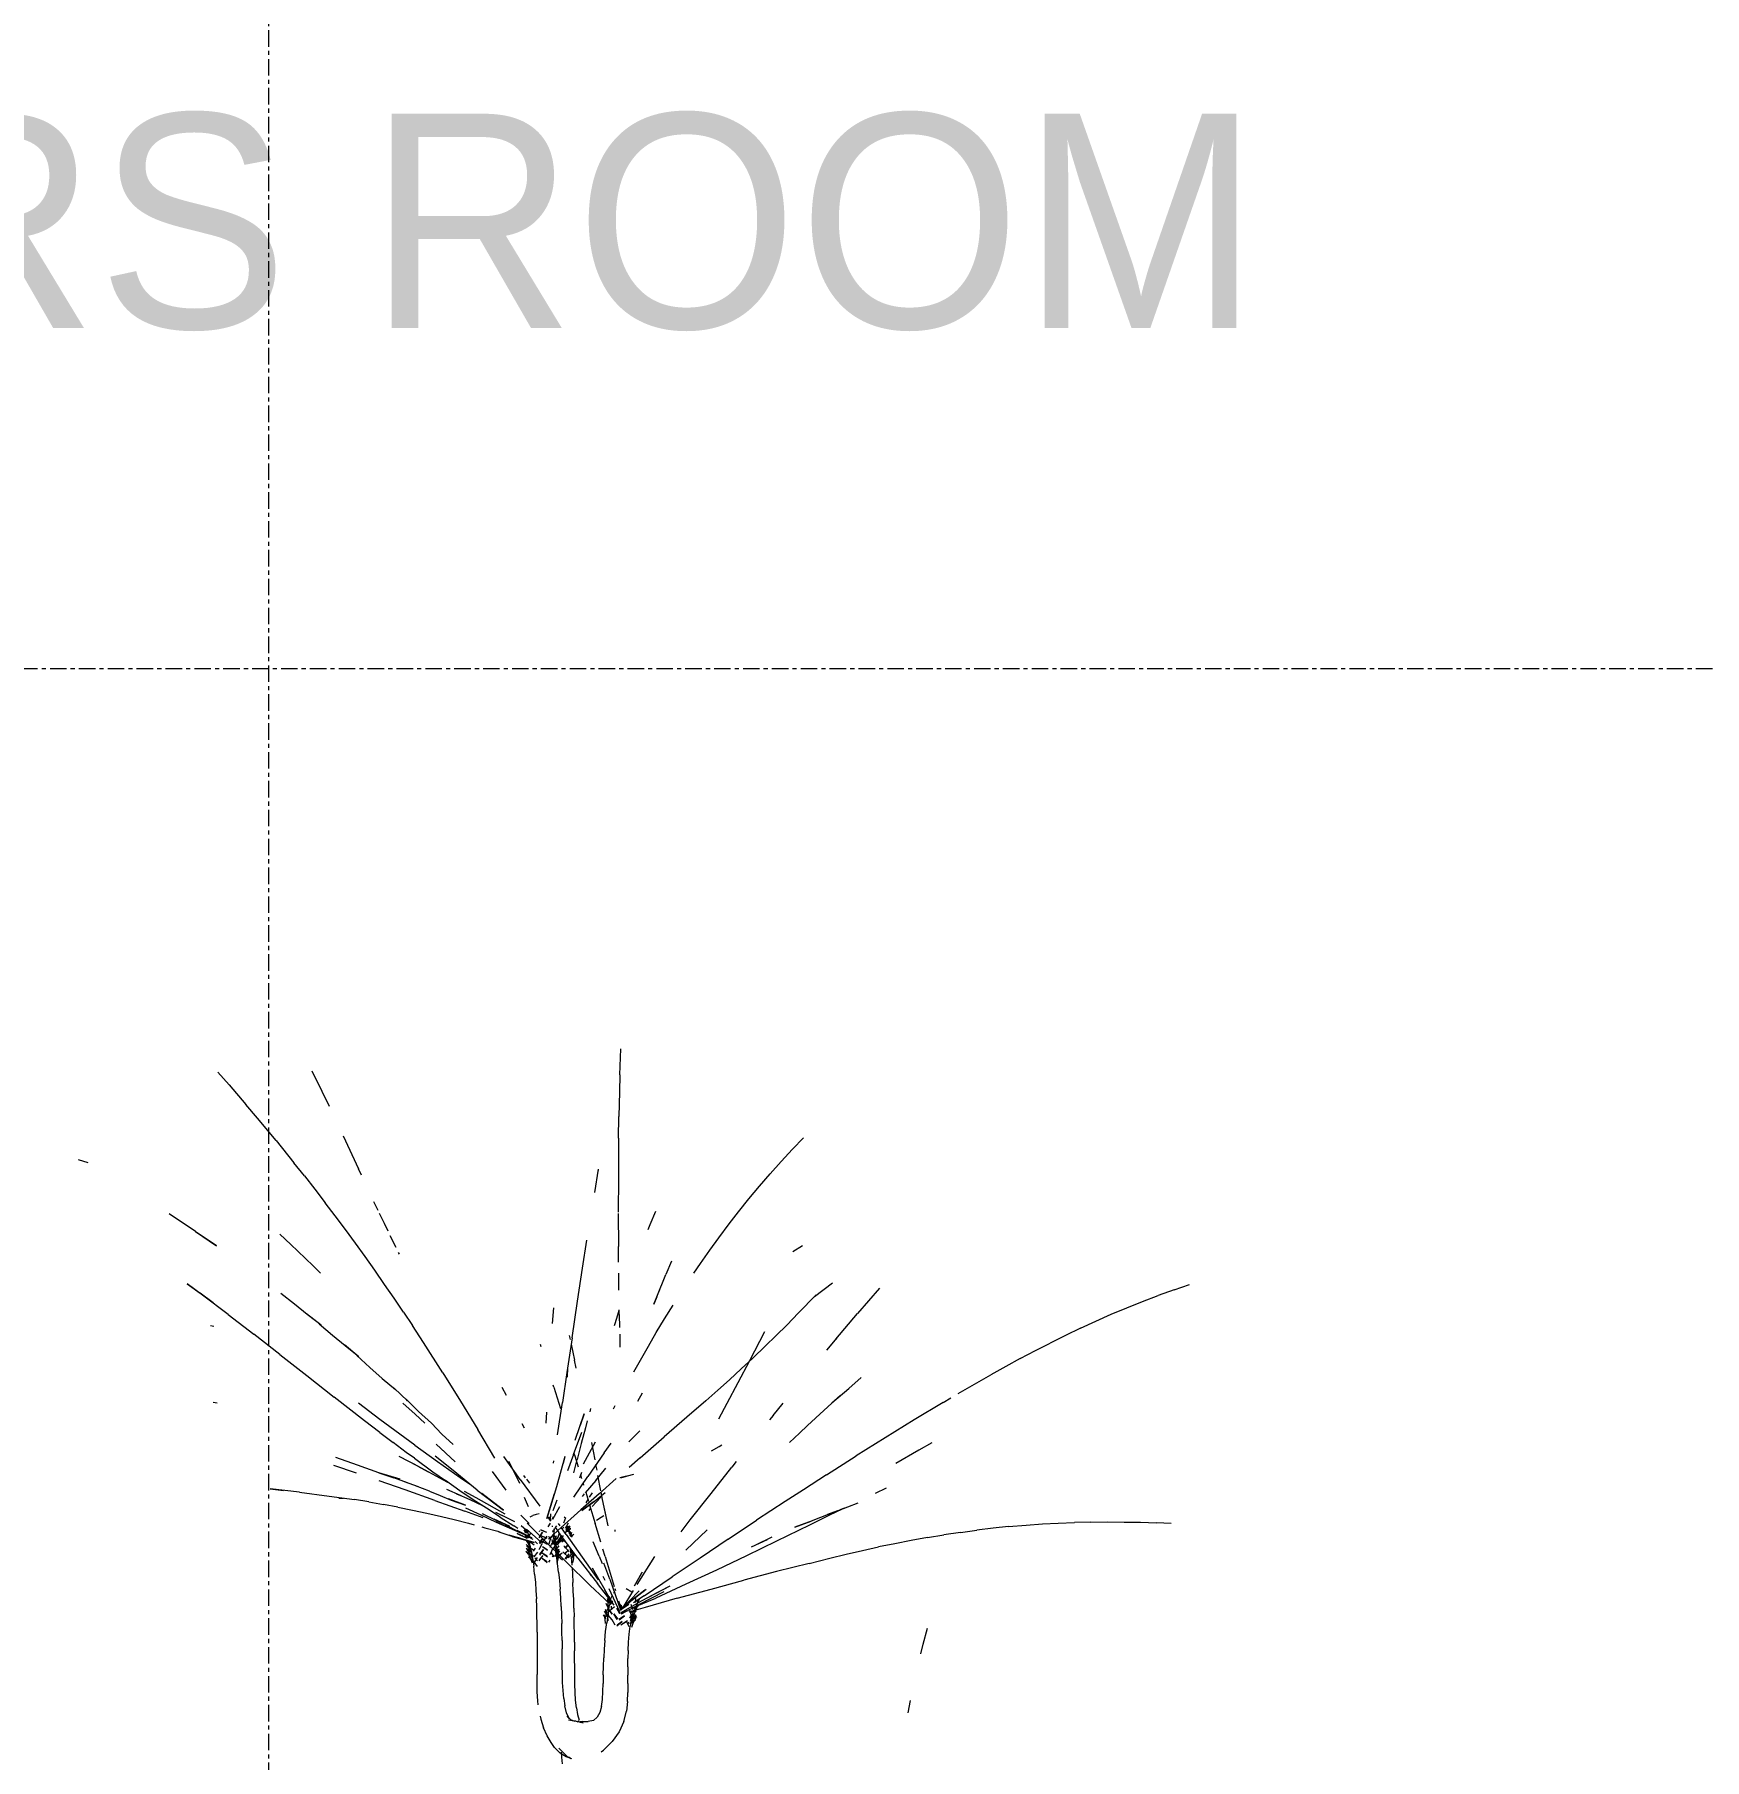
# Model space of a CAD drawing. Header units: inches. Extents: x 22 to 382261, y 22 to 371281.
# Drawn here: x 44989 to 46274, y 145066 to 146394 of the extents above; entities that cross this region are included whole.
import ezdxf

# ---------------------------------------------------------------- set-up
doc = ezdxf.new("R2010")
doc.units = ezdxf.units.IN
doc.header["$MEASUREMENT"] = 0
doc.linetypes.add('Grid Line 1_2_', pattern=[22.225, 12.7, -3.175, 3.175, -3.175])
for name, color, linetype, lineweight in [('A-AREA-IDEN', 2, 'Continuous', 9), ('A-FLOR-LEVL', 51, 'Continuous', 9), ('G-IMPT', 8, 'Continuous', 9), ('I-FURN', 30, 'Continuous', 9), ('S-GRID', 1, 'Continuous', 9)]:
    doc.layers.add(name, color=color, linetype=linetype, lineweight=lineweight)
doc.styles.add('Gill Sans MT', font='GIL_____.TTF', dxfattribs={"height": 262.5})

# ---------------------------------------------------------------- blocks, each defined once
blk = doc.blocks.new('PLANTA_91 - PLANTA_ICV_DWG-884031-Section A-A')
at = {"layer": 'G-IMPT'}
for p, q in [((18981.4, 6137.3), (18982.1, 6157.3)), ((18680.6, 6129.6), (18672, 6139.3)), ((18752.2, 6124.5), (18744.4, 6140.1)), ((18981.4, 6137.3), (18981.1, 6124.2)), ((18680.6, 6129.6), (18693.4, 6114.6)), ((18757.8, 6112.9), (18752.2, 6124.5)), ((18981.1, 6124.2), (18980.6, 6105.3)), ((18702.3, 6104.1), (18693.4, 6114.6)), ((18716.7, 6086.7), (18702.3, 6104.1)), ((18980.4, 6088.5), (18980.6, 6105.3)), ((18716.7, 6086.7), (18730.5, 6069.7)), ((18768.4, 6090.5), (18780.1, 6065)), ((18980.4, 6088.5), (18980.2, 6057.7)), ((19114.3, 6080), (19122.7, 6088.8)), ((18564.5, 6072.1), (18571.7, 6069.8)), ((18738.6, 6059.5), (18730.5, 6069.7)), ((19097.1, 6061.2), (19105.6, 6070.7)), ((19114.3, 6080), (19105.6, 6070.7)), ((18738.6, 6059.5), (18746.6, 6049.2)), ((18782.4, 6060), (18780.1, 6065)), ((18962, 6046.8), (18965, 6064.6)), ((18964.8, 6063.7), (18965, 6064.6)), ((18980.2, 6057.7), (18980.1, 6031.5)), ((19088.8, 6051.6), (19097.1, 6061.2)), ((18746.6, 6049.2), (18754.6, 6038.9)), ((19072.7, 6032), (19080.6, 6041.8)), ((19080.6, 6041.8), (19088.8, 6051.6)), ((18654.6, 6016.7), (18634.4, 6030.3)), ((18762.3, 6028.8), (18754.6, 6038.9)), ((18770.2, 6018.2), (18762.3, 6028.8)), ((18795.3, 6032.9), (18792, 6039.6)), ((18800.1, 6022.8), (18796.4, 6030.5)), ((18980.1, 6030.7), (18980.3, 6005.2)), ((19004.6, 6022.1), (19008.9, 6032.5)), ((19065.4, 6022.6), (19072.7, 6032)), ((18654.6, 6016.7), (18670.9, 6005.8)), ((18670.9, 6005.8), (18655.3, 6016.3)), ((18777.9, 6007.7), (18770.2, 6018.2)), ((18802.9, 6017), (18800.1, 6022.8)), ((19003.1, 6018.2), (19004.6, 6022.1)), ((19057.4, 6011.9), (19065.4, 6022.6)), ((18728.2, 6006.6), (18719.7, 6014.7)), ((18728.2, 6006.6), (18733.4, 6001.7)), ((18745.2, 5990.3), (18733.4, 6001.7)), ((18785.3, 5997.5), (18777.9, 6007.7)), ((18809.1, 6004.5), (18804.6, 6013.5)), ((18952.6, 5988.6), (18956, 6010.1)), ((18980.4, 5993.2), (18980.3, 6005.2)), ((19043.3, 5992.1), (19050.5, 6002.4)), ((19050.5, 6002.4), (19057.4, 6011.9)), ((19121.9, 6005.6), (19114.4, 6001)), ((18751, 5984.6), (18745.2, 5990.3)), ((18792.8, 5986.9), (18785.3, 5997.5)), ((18811.7, 5999.2), (18811, 6000.6)), ((18948.7, 5963.2), (18952.6, 5988.6)), ((19021.1, 5993.9), (19016.8, 5983.6)), ((19038.2, 5984.6), (19043.3, 5992.1)), ((18660.1, 5967.8), (18648.3, 5976.5)), ((18648.3, 5976.5), (18658.3, 5969.2)), ((18800.3, 5976), (18792.8, 5986.9)), ((18807.7, 5965.3), (18800.3, 5976)), ((18980.5, 5979.1), (18980.5, 5984.6)), ((18980.6, 5971.5), (18980.5, 5979.1)), ((19009.9, 5966.5), (19016.8, 5983.6)), ((19131.1, 5966.7), (19145, 5977.2)), ((19407.9, 5971.9), (19419.9, 5976)), ((18668.3, 5961.8), (18658.3, 5969.2)), ((18679.8, 5952.9), (18660.1, 5967.8)), ((18730.8, 5960.8), (18720.3, 5969.1)), ((18814.9, 5954.6), (18807.7, 5965.3)), ((18944.6, 5935), (18948.7, 5963.2)), ((19007.6, 5960.7), (19012.2, 5972.2)), ((19009.9, 5966.5), (19007.6, 5960.7)), ((19009.9, 5966.5), (19012.2, 5972.2)), ((19118.7, 5953.8), (19132.4, 5968.1)), ((19132.4, 5968.1), (19131.1, 5966.7)), ((19181.1, 5973.2), (19164.2, 5953.6)), ((19371.6, 5958.1), (19383.6, 5962.9)), ((19383.6, 5962.9), (19395.7, 5967.5)), ((19407.9, 5971.9), (19395.7, 5967.5)), ((18679.8, 5952.9), (18699.6, 5937.7)), ((18740.7, 5952.9), (18730.8, 5960.8)), ((18751.3, 5944.6), (18740.1, 5953.4)), ((18751.3, 5944.6), (18740.7, 5952.9)), ((18814.9, 5954.6), (18821.8, 5944.3)), ((18929.5, 5945.8), (18930.5, 5958.1)), ((18977.2, 5944.4), (18979.2, 5950.8)), ((18979, 5950), (18980.9, 5956.1)), ((18979, 5950), (18979.2, 5950.8)), ((18980.9, 5952.9), (18980.9, 5956.4)), ((18980.9, 5952.9), (18981.1, 5942.8)), ((19009.4, 5939), (19015.7, 5949.6)), ((19015.7, 5949.6), (19022.3, 5960.1)), ((19110.1, 5945), (19118.7, 5953.8)), ((19147.5, 5933.8), (19164.2, 5953.6)), ((19347.8, 5947.8), (19359.6, 5953)), ((19359.6, 5953), (19371.6, 5958.1)), ((18666.2, 5944.3), (18668.8, 5943.8)), ((18719.6, 5922.1), (18699.6, 5937.7)), ((18760.2, 5936.8), (18749.9, 5945.5)), ((18769.8, 5928.7), (18760.2, 5936.8)), ((18830.3, 5931.2), (18821.8, 5944.3)), ((18942.4, 5936.6), (18943.1, 5933.5)), ((18981.2, 5937.7), (18981.4, 5927.6)), ((19003.3, 5928.4), (19009.4, 5939)), ((19081.3, 5917.5), (19092.9, 5939.7)), ((19093.4, 5928.6), (19101.4, 5936.3)), ((19110.1, 5945), (19101.4, 5936.3)), ((19324.4, 5936.8), (19312.5, 5930.9)), ((19336, 5942.4), (19324.4, 5936.8)), ((19336, 5942.4), (19347.8, 5947.8)), ((18719.6, 5922.1), (18740.3, 5905.9)), ((18780.3, 5920.2), (18769.3, 5929.4)), ((18780.3, 5920.2), (18769.8, 5928.7)), ((18845.1, 5908), (18830.3, 5931.2)), ((18920, 5930), (18920.6, 5928.3)), ((18944.6, 5935), (18940.6, 5908.3)), ((18943.8, 5929.9), (18946.5, 5917.6)), ((18992.2, 5908.8), (19003.3, 5928.4)), ((19093.4, 5928.6), (19083.7, 5919.3)), ((19148.4, 5934.9), (19140.4, 5925.4)), ((19148.4, 5934.9), (19147.5, 5933.8)), ((19289.5, 5918.9), (19301.2, 5925.1)), ((19301.2, 5925.1), (19312.5, 5930.9)), ((18789, 5912.1), (18779, 5921.2)), ((18789, 5912.1), (18798.4, 5903.7)), ((18941, 5904.7), (18941.2, 5912.1)), ((18947.7, 5911.6), (18946.5, 5917.6)), ((19074.8, 5910.9), (19065.8, 5902.6)), ((19072.5, 5900.6), (19081.3, 5917.5)), ((19083.7, 5919.3), (19074.8, 5910.9)), ((19278.3, 5912.8), (19267, 5906.5)), ((19289.5, 5918.9), (19278.3, 5912.8)), ((18740.3, 5905.9), (18761.5, 5889.2)), ((18798.4, 5903.7), (18808.7, 5895)), ((18808.7, 5895), (18807.5, 5896.1)), ((18807.5, 5896.1), (18818, 5886.5)), ((18845.1, 5908), (18858.7, 5886.1)), ((18894.1, 5890.6), (18890.7, 5896.6)), ((18930.6, 5896.8), (18930.1, 5898.4)), ((18930.6, 5896.8), (18935.6, 5880.4)), ((18940.6, 5908.3), (18937.2, 5885.1)), ((19065.8, 5902.6), (19056.7, 5894.5)), ((19063.9, 5884.6), (19072.5, 5900.6)), ((19144.6, 5884.8), (19157.5, 5895.9)), ((19167.1, 5904.4), (19157.5, 5895.9)), ((19241.7, 5892), (19252.5, 5898.3)), ((19252.5, 5898.3), (19267, 5906.5)), ((18668.4, 5885.3), (18671.5, 5884.9)), ((18784.9, 5871), (18761.5, 5889.2)), ((18796.6, 5872.1), (18780.2, 5884.6)), ((18823.8, 5876.2), (18814.4, 5884.7)), ((18818, 5886.5), (18816.8, 5887.6)), ((18816.8, 5887.6), (18826.3, 5878.2)), ((18858.7, 5886.1), (18872.1, 5864.2)), ((18933.4, 5860.1), (18937.2, 5885.1)), ((18976.5, 5880.3), (18977.8, 5882.8)), ((18998.5, 5892.4), (18995, 5886)), ((19047.5, 5886.4), (19032.9, 5873.9)), ((19047.5, 5886.4), (19056.7, 5894.5)), ((19057.4, 5872.5), (19063.9, 5884.6)), ((19099.3, 5875.2), (19107, 5884.6)), ((19151, 5890.4), (19138.4, 5878.9)), ((19144.6, 5884.8), (19151, 5890.4)), ((19230.1, 5885.2), (19207.8, 5871.7)), ((19230.1, 5885.2), (19236.1, 5888.7)), ((18796.7, 5861.9), (18784.9, 5871)), ((18808.2, 5863.5), (18796.6, 5872.1)), ((18831.3, 5869.2), (18823.8, 5876.2)), ((18826.3, 5878.2), (18836.3, 5869.1)), ((18836.3, 5869.1), (18844.4, 5860.7)), ((18905.8, 5869), (18907.6, 5865.6)), ((18924.9, 5877.7), (18924.4, 5869.2)), ((18947, 5856), (18953.8, 5876.5)), ((18953.8, 5876.5), (18950.7, 5867.3)), ((18956.2, 5871), (18954.8, 5865.7)), ((18958.8, 5880.5), (18958.1, 5877.8)), ((19032.9, 5873.9), (19015.4, 5858.8)), ((19099.3, 5875.2), (19096.6, 5871.8)), ((19125.7, 5867.5), (19138.4, 5878.9)), ((19207.8, 5871.7), (19185.5, 5858)), ((18796.7, 5861.9), (18806.8, 5854.2)), ((18823.5, 5852.3), (18808.2, 5863.5)), ((18844.4, 5860.7), (18853, 5852.7)), ((18885.2, 5842.2), (18872.1, 5864.2)), ((18945.7, 5845.2), (18952.1, 5862.4)), ((18954.8, 5865.7), (18951.6, 5853.5)), ((18988.3, 5854.8), (18996.7, 5863.2)), ((18988.3, 5854.8), (18996, 5862.5)), ((18996.9, 5842.6), (19015.4, 5858.8)), ((19111.8, 5854.4), (19119.5, 5861.5)), ((19125.7, 5867.5), (19119.5, 5861.5)), ((19185.5, 5858), (19163.1, 5844)), ((18779.3, 5836.8), (18762.8, 5842.9)), ((18816.9, 5846.6), (18806.8, 5854.2)), ((18825.9, 5836), (18811.4, 5843.6)), ((18823.2, 5842.2), (18816.9, 5846.6)), ((18823.5, 5852.3), (18841, 5839.8)), ((18853, 5832.7), (18839.1, 5843.8)), ((18854.6, 5839.5), (18840, 5853)), ((18840, 5853), (18846.7, 5846.8)), ((18904.7, 5825.9), (18892, 5843.5)), ((18939.1, 5843.5), (18932.6, 5820.1)), ((18939.1, 5843.5), (18937.6, 5838.2)), ((18945.7, 5845.2), (18941, 5832.4)), ((18946, 5846.2), (18946.7, 5844)), ((18946.7, 5844), (18949.2, 5835.6)), ((18951.6, 5853.5), (18948.4, 5841.3)), ((18953.4, 5838), (18962.5, 5854.8)), ((18969.3, 5846.3), (18956.7, 5828.2)), ((18959.4, 5854.3), (18962, 5841.1)), ((18969.3, 5846.3), (18974.6, 5853.7)), ((18996.9, 5842.6), (18988.4, 5835.2)), ((19051.9, 5847.9), (19057.8, 5851.3)), ((19057.8, 5851.3), (19059.8, 5852.5)), ((19140.4, 5829.5), (19163.1, 5844)), ((19211.4, 5848.3), (19193.8, 5838.1)), ((19221.5, 5854.1), (19211.4, 5848.3)), ((18778.6, 5830.7), (18761.1, 5836.5)), ((18795.8, 5830.9), (18779.3, 5836.8)), ((18812.2, 5826), (18795.8, 5830.9)), ((18795.8, 5830.9), (18798.5, 5830.1)), ((18795.8, 5830.9), (18807.3, 5827)), ((18812.2, 5826), (18798.5, 5830.1)), ((18825.9, 5836), (18822.6, 5837.8)), ((18823.2, 5842.2), (18837.4, 5831.7)), ((18848.4, 5823.9), (18825.9, 5836)), ((18825.9, 5836), (18833.8, 5831.8)), ((18837.4, 5831.7), (18847.2, 5825)), ((18841, 5839.8), (18858.4, 5827.5)), ((18871.5, 5817.7), (18853, 5832.7)), ((18893.7, 5817.6), (18883.4, 5832)), ((18904.3, 5822.8), (18896, 5839.6)), ((18896.4, 5838.9), (18896, 5839.6)), ((18904.3, 5822.8), (18896.4, 5838.9)), ((18930.3, 5840.1), (18930, 5838.5)), ((18945.8, 5831), (18948.4, 5841.3)), ((18950.5, 5827.1), (18952.1, 5831.4)), ((18951, 5829.7), (18951.9, 5826.6)), ((18962.7, 5837.3), (18962.9, 5836)), ((18962.9, 5836), (18963.5, 5833.1)), ((18962.9, 5825.1), (18970.6, 5834.6)), ((18991.8, 5829.8), (18982, 5827)), ((19051.5, 5815.1), (19067.5, 5835.4)), ((19070.8, 5839.6), (19067.5, 5835.4)), ((19140.4, 5829.5), (19122.6, 5818)), ((18734.8, 5816), (18712.2, 5818.6)), ((18712.2, 5818.6), (18722.4, 5817.4)), ((18734.8, 5816), (18757.6, 5813)), ((18816, 5817.8), (18796, 5824.8)), ((18818, 5823.3), (18807.3, 5827)), ((18818, 5823.3), (18815.6, 5824.1)), ((18826.3, 5820.1), (18815.6, 5824.1)), ((18838.9, 5809.7), (18816, 5817.8)), ((18826.3, 5820.1), (18824, 5821)), ((18834.7, 5816.9), (18824, 5821)), ((18834.7, 5816.9), (18843.1, 5813.4)), ((18858.1, 5817.2), (18847.2, 5825)), ((18858.7, 5813.5), (18848.2, 5818.2)), ((18850.2, 5822.9), (18848.4, 5823.9)), ((18868.5, 5810.2), (18858.1, 5817.2)), ((18858.4, 5827.5), (18865.5, 5822.6)), ((18870.8, 5811.6), (18861.7, 5816.5)), ((18871.5, 5817.7), (18891.7, 5802.2)), ((18904.7, 5825.9), (18919.7, 5805.2)), ((18908.7, 5827.2), (18907.3, 5829)), ((18909.5, 5826.1), (18911.8, 5823)), ((18932.6, 5820.1), (18925.2, 5795.9)), ((18945.8, 5812.3), (18956.7, 5828.2)), ((18953, 5822.9), (18953.4, 5821.6)), ((18962.9, 5825.1), (18954.6, 5815.5)), ((18955.1, 5816.1), (18957.2, 5809.1)), ((18961.5, 5808.9), (18970.1, 5815.9)), ((18964.2, 5829), (18966.4, 5817.2)), ((18978.5, 5826.5), (18965.5, 5814.9)), ((18966.6, 5816), (18967.6, 5810.4)), ((18986.5, 5828.3), (18981.2, 5827)), ((18982, 5827), (18986.5, 5828.3)), ((19122.6, 5818), (19108.5, 5808.8)), ((19178, 5815.4), (19186.5, 5819.4)), ((18757.6, 5813), (18777, 5810.4)), ((18768.5, 5811.3), (18764.9, 5811.2)), ((18788.1, 5808.6), (18777, 5810.4)), ((18788.1, 5808.6), (18799.3, 5806.7)), ((18810.5, 5804.6), (18799.3, 5806.7)), ((18810.5, 5804.6), (18821.7, 5802.3)), ((18838.9, 5809.7), (18861.9, 5801.5)), ((18843.1, 5813.4), (18851.6, 5809.9)), ((18862.4, 5806), (18849.5, 5810.9)), ((18851.6, 5809.9), (18862.4, 5806)), ((18866.1, 5810.1), (18855.7, 5814.9)), ((18855.7, 5814.9), (18858.7, 5813.5)), ((18874.6, 5798.3), (18862.8, 5803.8)), ((18875.8, 5805.5), (18866.1, 5810.1)), ((18878.6, 5803.7), (18868.5, 5810.2)), ((18893, 5799.2), (18870.8, 5811.6)), ((18891.7, 5802.2), (18875.1, 5815.1)), ((18889.1, 5796.9), (18878.6, 5803.7)), ((18907.6, 5812.3), (18910.8, 5805)), ((18925.2, 5795.9), (18931, 5815)), ((18934.8, 5804.9), (18929.5, 5795.1)), ((18932.8, 5810), (18929.8, 5801.8)), ((18965.5, 5814.9), (18951.4, 5802.4)), ((18952.1, 5802.1), (18961.5, 5809)), ((18960.1, 5807.9), (18952.1, 5802)), ((18953.9, 5814.7), (18952.2, 5812.8)), ((18956.8, 5810.5), (18955.1, 5808)), ((18958.8, 5803.7), (18957.4, 5802.1)), ((18960.1, 5815.7), (18957.8, 5812.2)), ((18958, 5806.4), (18962.3, 5792)), ((18960.1, 5805), (18966.8, 5812.2)), ((18961.5, 5808.9), (18960.1, 5807.9)), ((18967.6, 5810.4), (18972.1, 5790.1)), ((18969.2, 5803.6), (18972.1, 5790.1)), ((19035.5, 5794.7), (19051.5, 5815.1)), ((19108.5, 5808.8), (19086.6, 5794.5)), ((19145.8, 5799.8), (19154.3, 5804)), ((19148.8, 5801.8), (19164.7, 5808)), ((19148.8, 5801.8), (19153, 5803.5)), ((18821.7, 5802.3), (18832.8, 5799.9)), ((18832.8, 5799.9), (18844, 5797.3)), ((18844, 5797.3), (18853.7, 5795.1)), ((18853.7, 5795.1), (18864.9, 5792.2)), ((18876, 5796.4), (18861.9, 5801.5)), ((18864.9, 5792.2), (18869.3, 5791)), ((18886.3, 5792.8), (18874.6, 5798.3)), ((18875.2, 5789.3), (18877.5, 5788.7)), ((18886, 5794.2), (18875.6, 5799.4)), ((18896.4, 5789.8), (18884.5, 5795.3)), ((18885.7, 5800.6), (18890.8, 5798.1)), ((18886, 5794.2), (18896.4, 5789.8)), ((18904.6, 5784.8), (18886.3, 5792.8)), ((18904.6, 5784.8), (18886.4, 5792.9)), ((18889.1, 5796.9), (18899.8, 5790.1)), ((18900.5, 5793.2), (18890.8, 5798.1)), ((18903.4, 5785.6), (18893.4, 5791)), ((18902.8, 5788.2), (18899.8, 5790.1)), ((18911.5, 5791.9), (18905.2, 5798.3)), ((18911.1, 5785.4), (18905.3, 5790.1)), ((18911.5, 5791.9), (18906.9, 5796.7)), ((18921.5, 5780.7), (18910, 5792.1)), ((18912.4, 5797.2), (18914.3, 5798.2)), ((18916.8, 5798.9), (18914.3, 5798.2)), ((18919.3, 5799.3), (18916.8, 5798.9)), ((18925.3, 5797.5), (18928, 5793.8)), ((18932.5, 5790.1), (18931.3, 5788.6)), ((18951.4, 5802.4), (18933.7, 5786.5)), ((18935.4, 5790.1), (18934.1, 5791.9)), ((18939.5, 5796.3), (18937.9, 5792.2)), ((18938.5, 5797), (18939.7, 5796.2)), ((18942.7, 5790.1), (18938.6, 5784.1)), ((18941.6, 5792.1), (18939.3, 5788.1)), ((18940.1, 5786.9), (18941.6, 5790.1)), ((18966.6, 5777.6), (18962.3, 5792)), ((18967, 5796.6), (18963.3, 5794.3)), ((18969.1, 5797.9), (18967, 5796.6)), ((19028.5, 5785.6), (19035.5, 5794.7)), ((19064.8, 5779.9), (19086.6, 5794.5)), ((19127.2, 5790.7), (19102, 5778.4)), ((19129.4, 5794.1), (19115.9, 5789.2)), ((19115.9, 5789.2), (19128.6, 5793.7)), ((19145.8, 5799.8), (19127.2, 5790.7)), ((19148.8, 5801.8), (19128.6, 5793.7)), ((19148.8, 5801.8), (19141.2, 5798.8)), ((19280.6, 5789.7), (19268.7, 5788.4)), ((19280.6, 5789.7), (19294, 5790.8)), ((19294, 5790.8), (19306.7, 5791.7)), ((19306.7, 5791.7), (19318.6, 5792.3)), ((19318.6, 5792.3), (19331.2, 5792.8)), ((19343.9, 5793.1), (19331.2, 5792.8)), ((19343.9, 5793.1), (19356.8, 5793.2)), ((19356.8, 5793.2), (19369.4, 5793.1)), ((19369.4, 5793.1), (19382, 5792.9)), ((19382, 5792.9), (19394.5, 5792.5)), ((19405.6, 5791.9), (19394.5, 5792.5)), ((18877.5, 5788.7), (18887.5, 5786)), ((18887.5, 5786), (18889.3, 5785.4)), ((18898.4, 5782), (18888.5, 5785.2)), ((18915.3, 5777.4), (18896.2, 5782.9)), ((18898.4, 5782), (18915.3, 5777.4)), ((18901.5, 5781.8), (18904.7, 5780.9)), ((18913.5, 5781), (18902.3, 5786.5)), ((18906.9, 5782.1), (18902.3, 5784.3)), ((18902.3, 5784.3), (18909.7, 5780.7)), ((18903.4, 5785.6), (18913.5, 5781)), ((18909.3, 5786), (18909.8, 5784.5)), ((18909.4, 5787.7), (18920.8, 5777.7)), ((18909.4, 5787.7), (18911.4, 5785.9)), ((18910.9, 5780.8), (18910.2, 5783.2)), ((18911.8, 5777.3), (18911.5, 5778.6)), ((18913.1, 5771.3), (18911.8, 5777.3)), ((18925, 5782.3), (18920.9, 5776.7)), ((18940.2, 5762.3), (18921.5, 5780.7)), ((18933.7, 5786.5), (18926.5, 5780)), ((18930.3, 5780.7), (18929.9, 5782.7)), ((18930.3, 5780.7), (18931.4, 5774.3)), ((18931.5, 5789.1), (18934.4, 5785.1)), ((18933.7, 5776.9), (18931.6, 5778.1)), ((18934.5, 5776.3), (18931.6, 5777.7)), ((18934.9, 5784.5), (18933.1, 5779.9)), ((18933.1, 5779.9), (18934.9, 5784.5)), ((18936.2, 5782.7), (18933.5, 5778.1)), ((18938.1, 5780.1), (18933.6, 5776.5)), ((18933.6, 5776.5), (18934, 5776.8)), ((18937.6, 5782.7), (18934, 5777.3)), ((18934.1, 5777), (18934, 5777)), ((18934.2, 5777), (18938, 5780.2)), ((18949.1, 5765.3), (18934.4, 5785.1)), ((18940.1, 5783.4), (18936.4, 5788.6)), ((18938.5, 5778.8), (18936.7, 5777.7)), ((18940.1, 5783.4), (18955.3, 5761.7)), ((18942.1, 5786), (18941.8, 5788.6)), ((18942.1, 5785.7), (18942.2, 5783.9)), ((18943, 5784.4), (18943.4, 5784.7)), ((18943.7, 5784.5), (18943, 5784)), ((18946, 5783.5), (18943.6, 5782)), ((18965.4, 5766.7), (18960.9, 5777.9)), ((18977.4, 5787.1), (18977.5, 5785.8)), ((19048.5, 5787.1), (19032.2, 5771.4)), ((19064.8, 5779.9), (19043.1, 5765.4)), ((19102, 5778.4), (19078.9, 5767.1)), ((19094.7, 5779.4), (19082.5, 5773.7)), ((19098.3, 5781.5), (19085.3, 5775)), ((19193.1, 5776.4), (19180.5, 5773.9)), ((19205.6, 5778.9), (19193.1, 5776.4)), ((19218.2, 5781.1), (19205.6, 5778.9)), ((19218.2, 5781.1), (19230.8, 5783.2)), ((19243.4, 5785.1), (19230.8, 5783.2)), ((19243.4, 5785.1), (19256.1, 5786.8)), ((19268.7, 5788.4), (19256.1, 5786.8)), ((18913.1, 5771.3), (18914.1, 5765.3)), ((18914.1, 5765.3), (18915, 5759.1)), ((18932.5, 5767.7), (18931.4, 5774.3)), ((18933.4, 5761.2), (18932.5, 5767.7)), ((18943.7, 5768.8), (18943.3, 5772.9)), ((18943.9, 5766.3), (18943.7, 5768)), ((18943.9, 5766.3), (18944.4, 5759.8)), ((18949.1, 5765.3), (18964, 5745.7)), ((18965.4, 5766.7), (18967.6, 5761.2)), ((18970, 5766.5), (18968.3, 5772.2)), ((18970, 5766.5), (18977, 5743.4)), ((19008, 5766.6), (18994.4, 5745)), ((19008, 5766.6), (19003.6, 5759.6)), ((19043.1, 5765.4), (19021.5, 5750.8)), ((19078.9, 5767.1), (19055.6, 5756)), ((19127, 5761.3), (19143, 5765.3)), ((19143, 5765.3), (19155.5, 5768.3)), ((19155.5, 5768.3), (19168, 5771.2)), ((19168, 5771.2), (19180.5, 5773.9)), ((18915.7, 5752.9), (18915, 5759.1)), ((18915.7, 5752.9), (18916.3, 5746.6)), ((18934.2, 5754.6), (18933.4, 5761.2)), ((18934.2, 5754.6), (18934.9, 5748)), ((18940.2, 5762.3), (18958.6, 5744.3)), ((18944.5, 5758.1), (18944.9, 5753.2)), ((18944.9, 5753.2), (18945.2, 5746.6)), ((18955.3, 5761.7), (18964.6, 5748.7)), ((18959.6, 5751.7), (18958.8, 5752.7)), ((18960, 5757.8), (18969.8, 5740.8)), ((18970.1, 5748.1), (18968.5, 5751.2)), ((18973.6, 5749), (18969, 5761.5)), ((18992.6, 5743.9), (18998.7, 5754.7)), ((18992.6, 5743.9), (18998.2, 5754)), ((19000, 5736.2), (19021.5, 5750.8)), ((19055.6, 5756), (19032.2, 5745.2)), ((19101.9, 5754.9), (19076.7, 5748.3)), ((19127, 5761.3), (19101.9, 5754.9)), ((18916.3, 5746.6), (18916.7, 5740.3)), ((18916.7, 5740.3), (18917.1, 5733.9)), ((18934.9, 5748), (18935.4, 5741.4)), ((18935.8, 5734.8), (18935.4, 5741.4)), ((18945.5, 5740), (18945.2, 5746.6)), ((18945.8, 5733.4), (18945.5, 5740)), ((18958.6, 5744.3), (18969.6, 5733.9)), ((18976.9, 5729.1), (18964, 5745.7)), ((18974.9, 5732.3), (18969.8, 5740.8)), ((18981.4, 5724.1), (18973, 5741.8)), ((18973.6, 5749), (18977.8, 5737.2)), ((18974.2, 5733.6), (18975.4, 5736.2)), ((18976.4, 5738.5), (18977.8, 5739.4)), ((18977.4, 5742), (18977.9, 5740.3)), ((18977.8, 5737.2), (18981.9, 5725.4)), ((18996.3, 5740.2), (18982.1, 5725.4)), ((18991.5, 5740.4), (18983, 5726.6)), ((18990.5, 5739.1), (18986.1, 5741.6)), ((18990.2, 5732.8), (19001.5, 5741.3)), ((19000.6, 5740.6), (18990.2, 5732.8)), ((18990.7, 5739), (18990.5, 5739.1)), ((19000, 5736.2), (18991.9, 5730.8)), ((19015.3, 5739.4), (18996.1, 5729.5)), ((19019.9, 5743.8), (18997.8, 5732.1)), ((19000.6, 5740.6), (19001.5, 5741.3)), ((19019.9, 5743.8), (19004.4, 5735.7)), ((19032.2, 5745.2), (19008.9, 5734.6)), ((19025.4, 5734.4), (19051.5, 5741.5)), ((19051.5, 5741.5), (19076.7, 5748.3)), ((18917.4, 5727.5), (18917.1, 5733.9)), ((18917.5, 5721.1), (18917.4, 5727.5)), ((18936.2, 5728.2), (18935.8, 5734.8)), ((18936.2, 5728.2), (18936.4, 5721.6)), ((18946, 5726.8), (18945.8, 5733.4)), ((18946, 5726.8), (18946.1, 5720.2)), ((18969.6, 5733.9), (18972.8, 5730.7)), ((18972.3, 5722.4), (18973.4, 5729.2)), ((18974.2, 5733.6), (18973.4, 5729.2)), ((18975.8, 5730.9), (18974.9, 5732.3)), ((18980.3, 5732.4), (18982.3, 5725.8)), ((18981.9, 5724.9), (18991.9, 5734.1)), ((18997.8, 5732.1), (18982.2, 5723.2)), ((18996.1, 5729.5), (18982.3, 5722.3)), ((18982.3, 5729.2), (18982.8, 5726.5)), ((19000.7, 5727.4), (18988.2, 5723.8)), ((18991.8, 5724.9), (18990.3, 5719)), ((18992.3, 5726.4), (18992.7, 5727.7)), ((18993.3, 5734.3), (18993.2, 5731.2)), ((18993.4, 5728), (19008.9, 5734.6)), ((19025.4, 5734.4), (19000.7, 5727.4)), ((18917.6, 5714.7), (18917.5, 5721.1)), ((18917.7, 5708.3), (18917.6, 5714.7)), ((18936.4, 5721.6), (18936.6, 5715)), ((18936.7, 5708.5), (18936.6, 5715)), ((18946.2, 5713.7), (18946.1, 5720.2)), ((18946.3, 5707.1), (18946.2, 5713.7)), ((18970.3, 5708.8), (18971.2, 5715.6)), ((18972.3, 5722.4), (18971.2, 5715.6)), ((18988.6, 5706.8), (18989.3, 5712.9)), ((18990, 5716.8), (18989.3, 5712.9)), ((19214.9, 5699), (19218, 5711.3)), ((18917.7, 5708.3), (18917.7, 5701.8)), ((18917.7, 5701.8), (18917.7, 5695.3)), ((18936.8, 5701.9), (18936.7, 5708.5)), ((18936.8, 5701.9), (18936.9, 5695.4)), ((18946.4, 5700.5), (18946.3, 5707.1)), ((18946.4, 5700.5), (18946.4, 5694)), ((18969.7, 5702), (18969.2, 5695.3)), ((18969.7, 5702), (18970.3, 5708.8)), ((18987.7, 5694.3), (18988.1, 5700.6)), ((18988.1, 5700.6), (18988.6, 5706.8)), ((19213.1, 5691.7), (19214.9, 5699)), ((18917.7, 5695.3), (18917.6, 5682.3)), ((18937, 5682.3), (18936.9, 5695.4)), ((18946.5, 5687.5), (18946.4, 5694)), ((18946.6, 5681), (18946.5, 5687.5)), ((18968.7, 5682), (18968.9, 5688.6)), ((18969.2, 5695.3), (18968.9, 5688.6)), ((18987.4, 5681.6), (18987.5, 5688)), ((18987.7, 5694.3), (18987.5, 5688)), ((18917.6, 5682.3), (18917.6, 5675.7)), ((18917.6, 5669.1), (18917.6, 5675.7)), ((18937.1, 5675.9), (18937, 5682.3)), ((18937.3, 5669.5), (18937.1, 5675.9)), ((18946.6, 5674.6), (18946.6, 5681)), ((18946.8, 5668.2), (18946.6, 5674.6)), ((18968.5, 5675.4), (18968.4, 5668.9)), ((18968.5, 5675.4), (18968.7, 5682)), ((18987.4, 5681.6), (18987.4, 5675.2)), ((18987.4, 5668.7), (18987.4, 5675.2)), ((18917.8, 5662.3), (18917.6, 5669.1)), ((18918.2, 5655.4), (18917.8, 5662.3)), ((18937.6, 5663.3), (18937.3, 5669.5)), ((18938.1, 5657.2), (18937.6, 5663.3)), ((18938.1, 5657.2), (18938.9, 5651.5)), ((18947, 5661.9), (18946.8, 5668.2)), ((18947.3, 5655.9), (18947, 5661.9)), ((18967.1, 5651.1), (18967.9, 5656.6)), ((18967.9, 5656.6), (18968.3, 5662.6)), ((18968.3, 5662.6), (18968.4, 5668.9)), ((18987.2, 5655), (18987.4, 5662)), ((18987.4, 5668.7), (18987.4, 5662)), ((18918.5, 5652.3), (18918.2, 5655.4)), ((18919.9, 5643.7), (18920.4, 5641.3)), ((18940.3, 5646.3), (18938.9, 5651.5)), ((18942.3, 5641.8), (18940.3, 5646.3)), ((18942.3, 5641.8), (18940.9, 5643.9)), ((18940.9, 5643.9), (18943.3, 5641.1)), ((18947.9, 5650.2), (18947.3, 5655.9)), ((18947.9, 5650.2), (18948.7, 5645)), ((18948.7, 5645), (18950, 5640.6)), ((18965.8, 5646.5), (18963.8, 5642.9)), ((18967.1, 5651.1), (18965.8, 5646.5)), ((18984.5, 5639.5), (18986.4, 5647.5)), ((18987.2, 5655), (18986.4, 5647.5)), ((19203.2, 5646.2), (19205.1, 5655.6)), ((18920.4, 5641.3), (18922.6, 5634.6)), ((18925.4, 5628.4), (18922.6, 5634.6)), ((18944.5, 5640.2), (18941.8, 5640.7)), ((18946.4, 5639.7), (18941.8, 5640.7)), ((18943.3, 5641.1), (18946.4, 5639.7)), ((18947.6, 5639.7), (18944.5, 5640.2)), ((18953.1, 5638.4), (18946.7, 5639.8)), ((18947.6, 5639.7), (18951.3, 5639)), ((18948.4, 5639.5), (18950.5, 5639.2)), ((18948.9, 5640.2), (18950.3, 5639.3)), ((18952.3, 5639.6), (18949.1, 5639.1)), ((18953.1, 5638.4), (18950.9, 5638.9)), ((18952.3, 5639.6), (18956.9, 5639.6)), ((18961, 5640.3), (18956.9, 5639.6)), ((18963.8, 5642.9), (18961, 5640.3)), ((18980.8, 5631.5), (18975.3, 5624.1)), ((18984.5, 5639.5), (18980.8, 5631.5)), ((18928.5, 5623.3), (18925.4, 5628.4)), ((18931, 5619.6), (18928.5, 5623.3)), ((18931, 5619.6), (18935.4, 5615.1)), ((18934.4, 5619.1), (18938.9, 5614.5)), ((18967, 5616.3), (18968.7, 5617.5)), ((18975.3, 5624.1), (18968.7, 5617.5)), ((18940, 5612.4), (18935.4, 5615.1)), ((18936.7, 5612.2), (18936.4, 5615.9)), ((18937.1, 5607), (18936.7, 5612.2)), ((18941.4, 5612.2), (18938.9, 5614.5)), ((18944.3, 5610.9), (18940, 5612.4)), ((18943.8, 5610.9), (18941.7, 5612))]:
    blk.add_line(p, q, dxfattribs=at)
at = {"layer": 'I-FURN'}
for p, q in [((18926.1, 5789.3), (18927.9, 5792.2)), ((18926.1, 5789.3), (18927.6, 5791.6)), ((18927.2, 5795.4), (18927.4, 5797.1)), ((18927.6, 5791.6), (18927.9, 5792.2)), ((18927.9, 5799.3), (18928, 5797.1)), ((18928.2, 5794), (18928, 5797.1)), ((18929.5, 5789.3), (18929.4, 5790.1)), ((18929.5, 5795.5), (18929.9, 5796.8)), ((18929.5, 5795.6), (18929.7, 5796.1)), ((18929.6, 5795.4), (18929.9, 5796.4)), ((18929.7, 5796.1), (18929.9, 5797.1)), ((18936.6, 5787.5), (18938.3, 5789.2)), ((18942.4, 5790.1), (18942.5, 5788)), ((18908.9, 5784.6), (18907.8, 5786.9)), ((18910.4, 5784.5), (18907.8, 5786.9)), ((18910.4, 5784.5), (18907.9, 5786.3)), ((18909.7, 5780.8), (18908.4, 5782.8)), ((18908.4, 5782.8), (18909.9, 5780.8)), ((18909.7, 5782.3), (18909.3, 5782.7)), ((18910.9, 5776.5), (18909.5, 5779)), ((18912, 5776.5), (18909.5, 5779)), ((18912, 5776.5), (18909.6, 5778.6)), ((18909.7, 5782.7), (18910, 5781.9)), ((18910.8, 5780.4), (18909.7, 5782.3)), ((18910, 5785.5), (18911.4, 5782.6)), ((18910.1, 5778.8), (18911, 5777.3)), ((18914.5, 5779.7), (18910.8, 5781.8)), ((18912.1, 5773.7), (18910.9, 5776.5)), ((18911, 5777.3), (18912.4, 5774.2)), ((18911.5, 5782.4), (18913, 5785.1)), ((18915.4, 5775.4), (18912.1, 5777.9)), ((18916.2, 5778), (18918, 5776.2)), ((18919.5, 5786.4), (18919.1, 5785.5)), ((18921.8, 5785.2), (18919.1, 5781.5)), ((18919.2, 5780.9), (18921.8, 5785.2)), ((18919.3, 5772), (18921.4, 5776.1)), ((18919.4, 5777.1), (18922.1, 5780.8)), ((18922.1, 5780.8), (18919.4, 5776.4)), ((18921.4, 5776.1), (18919.4, 5772.6)), ((18925.1, 5785.1), (18920.4, 5787)), ((18920.4, 5787), (18924.2, 5785.5)), ((18925.4, 5780.3), (18920.6, 5782.5)), ((18924.6, 5780.9), (18920.6, 5782.5)), ((18925.6, 5775.7), (18920.9, 5778.4)), ((18925, 5776.2), (18920.9, 5778.4)), ((18927.7, 5781.3), (18926.3, 5781.7)), ((18926.9, 5776.2), (18928.3, 5780.9)), ((18928.3, 5780.9), (18931, 5784.6)), ((18928.7, 5775.8), (18930.7, 5778.9)), ((18929.9, 5775.9), (18929.3, 5779.6)), ((18930.9, 5785.3), (18929.5, 5786.2)), ((18930.9, 5785.3), (18929.5, 5786.2)), ((18929.8, 5786.4), (18929.8, 5785.9)), ((18929.9, 5785.4), (18931.2, 5788.5)), ((18930.7, 5787.9), (18929.9, 5785.4)), ((18930.1, 5782.7), (18931, 5784.1)), ((18930.2, 5776.2), (18932.6, 5782.7)), ((18931.9, 5782), (18930.2, 5776.2)), ((18930.8, 5788), (18930.6, 5785.1)), ((18930.6, 5784.5), (18930.8, 5781.1)), ((18930.9, 5777.8), (18932.4, 5781.1)), ((18930.9, 5777.8), (18933, 5780.8)), ((18931.9, 5782), (18931.5, 5776.1)), ((18931.7, 5775.1), (18931.9, 5778.2)), ((18931.9, 5778.2), (18932.4, 5781.1)), ((18932, 5775.7), (18934.1, 5778.9)), ((18932, 5775.7), (18933.1, 5778.1)), ((18934.1, 5775.3), (18932.2, 5776.2)), ((18932.3, 5774.6), (18933.1, 5778.1)), ((18936.6, 5782.2), (18934.3, 5779.4)), ((18934.3, 5779.4), (18936.6, 5782.1)), ((18937.7, 5779.3), (18941.6, 5775.5)), ((18941, 5786.3), (18941.4, 5787.6)), ((18941.4, 5787.6), (18941.1, 5785.5)), ((18942.4, 5786.5), (18943.3, 5788.5)), ((18943, 5784.9), (18943.5, 5785.2)), ((18943, 5782.3), (18943.9, 5783.6)), ((18943.1, 5783.3), (18943.1, 5786.1)), ((18943.1, 5782.8), (18943.9, 5784.3)), ((18943.2, 5787.1), (18943.3, 5788.5)), ((18943.8, 5781.8), (18944, 5785)), ((18944, 5785), (18943.9, 5784.3)), ((18944, 5781.4), (18945.2, 5783.1)), ((18910.7, 5768.9), (18909, 5770.5)), ((18911.3, 5773.8), (18909.3, 5775.7)), ((18912.5, 5770.2), (18909.3, 5772.7)), ((18912.9, 5767.9), (18909.4, 5770)), ((18910.7, 5768.9), (18909.5, 5770.2)), ((18912.8, 5772.3), (18909.7, 5774.4)), ((18910.9, 5768.3), (18909.8, 5769.8)), ((18911.6, 5773.1), (18910.1, 5775.4)), ((18911.3, 5773.8), (18910.1, 5775.4)), ((18911.9, 5772.2), (18910.1, 5774.8)), ((18912.8, 5772.3), (18910.1, 5774.8)), ((18912, 5769), (18910.1, 5772.3)), ((18912.5, 5770.2), (18910.1, 5772.3)), ((18914.8, 5771.4), (18910.9, 5773.7)), ((18910.9, 5768.3), (18912.6, 5764.7)), ((18914, 5763.7), (18910.9, 5766)), ((18914.8, 5766.9), (18911.3, 5769.1)), ((18911.6, 5773.1), (18912.9, 5770.1)), ((18913.2, 5769.4), (18911.9, 5772.2)), ((18912, 5769), (18913.3, 5765.9)), ((18915.4, 5762.4), (18912.4, 5764.8)), ((18912.6, 5764.7), (18913.8, 5761.6)), ((18914.3, 5765.1), (18912.9, 5767.9)), ((18914, 5763.7), (18915.4, 5760.7)), ((18916.1, 5773), (18914.5, 5770.6)), ((18918, 5769.8), (18915.1, 5766.4)), ((18917.8, 5765.7), (18915.3, 5762)), ((18915.9, 5765.6), (18917.9, 5763.2)), ((18919.2, 5763.3), (18922.3, 5767.3)), ((18922.6, 5772), (18919.4, 5767.7)), ((18919.6, 5764), (18922.3, 5767.3)), ((18919.7, 5768.4), (18922.6, 5772)), ((18921.6, 5769.4), (18925.6, 5766.4)), ((18921.6, 5769.4), (18925.3, 5767)), ((18925.4, 5761.8), (18921.6, 5764.9)), ((18925.3, 5762.4), (18921.6, 5764.9)), ((18925.7, 5771.1), (18921.9, 5773.9)), ((18925.4, 5771.6), (18921.9, 5773.9)), ((18926.7, 5762.1), (18927.6, 5763.7)), ((18929, 5771.2), (18927.4, 5767.8)), ((18927.8, 5773.7), (18928.7, 5775.8)), ((18930.8, 5766.3), (18928.7, 5769.5)), ((18929, 5771.2), (18931.3, 5774.3)), ((18930.5, 5767.6), (18929.2, 5766.2)), ((18931.2, 5766.5), (18934.7, 5772.5)), ((18933.8, 5771.7), (18931.8, 5767.8)), ((18932.3, 5774.6), (18932.1, 5771.3)), ((18933.8, 5771.7), (18932.5, 5766.3)), ((18932.8, 5770.1), (18933, 5772.9)), ((18933.8, 5765.9), (18932.8, 5761.4)), ((18933, 5772.9), (18934.5, 5774.9)), ((18933.2, 5768), (18934.6, 5771.3)), ((18933.2, 5768), (18935.1, 5770.9)), ((18934.8, 5768.4), (18933.4, 5764.8)), ((18933.4, 5764.8), (18933.8, 5765.9)), ((18933.5, 5767.8), (18934.1, 5768.4)), ((18933.7, 5765.2), (18934, 5768.3)), ((18933.8, 5765.9), (18936.4, 5769)), ((18934.8, 5768.4), (18933.8, 5765.9)), ((18934, 5768.3), (18934.6, 5771.3)), ((18937.2, 5763.7), (18934, 5766.2)), ((18935.6, 5768.4), (18936.9, 5769.4)), ((18937.5, 5770.1), (18942.4, 5765.6)), ((18942.4, 5770.2), (18938.1, 5774.7)), ((18941.9, 5771.8), (18938.5, 5768.5)), ((18941, 5775.3), (18938.7, 5773.3)), ((18942.1, 5768.6), (18939.1, 5764.8)), ((18939.3, 5768.5), (18941.9, 5771.8)), ((18942.1, 5768.6), (18939.4, 5764.4)), ((18941.3, 5775.3), (18939.7, 5773.4)), ((18941, 5765.9), (18944.8, 5768.8)), ((18943.6, 5770.5), (18944, 5772.2)), ((18945.5, 5770.4), (18943.9, 5768.8)), ((18944.5, 5771.5), (18944.3, 5769.9)), ((18945.1, 5768.4), (18944.4, 5765.3)), ((18945.6, 5770), (18944.6, 5768.1)), ((18944.6, 5768.1), (18946.2, 5769.7)), ((18945.6, 5765), (18945, 5761.7)), ((18945.7, 5769.9), (18945.1, 5768.4)), ((18945.6, 5765), (18946.5, 5768.8)), ((18917.9, 5758.8), (18915.4, 5762.4)), ((18971.9, 5721), (18969.4, 5724.5)), ((18971.5, 5723.3), (18970.4, 5725.7)), ((18971.7, 5720.4), (18970.5, 5724)), ((18971.9, 5721), (18970.5, 5724)), ((18970.9, 5723.3), (18970.6, 5725.7)), ((18971.5, 5723.3), (18970.6, 5725.7)), ((18973.1, 5725.6), (18970.9, 5730.4)), ((18970.9, 5720), (18970.9, 5723.3)), ((18973.7, 5731), (18971.8, 5734.3)), ((18972.1, 5728.1), (18971.8, 5724.9)), ((18972.1, 5731.4), (18972, 5733.4)), ((18972.6, 5731.3), (18972.1, 5733.2)), ((18972.1, 5731.4), (18972.1, 5728.1)), ((18972.6, 5731.6), (18972.2, 5733.6)), ((18972.6, 5731.3), (18972.2, 5733.3)), ((18972.2, 5720), (18972.5, 5723.4)), ((18972.6, 5731.6), (18972.3, 5733.5)), ((18975.3, 5722.2), (18972.4, 5726.3)), ((18972.7, 5734.2), (18974.7, 5730.4)), ((18972.7, 5725.9), (18975.3, 5722.2)), ((18973.2, 5733), (18972.9, 5730.7)), ((18973.1, 5725.6), (18973.3, 5723.9)), ((18973.2, 5733), (18973.3, 5735.7)), ((18973.5, 5724.9), (18977.1, 5728)), ((18974.1, 5729.6), (18975.8, 5732.5)), ((18975, 5726.5), (18974.8, 5728.4)), ((18978.7, 5726.7), (18981.3, 5722.8)), ((18978.7, 5726.7), (18981, 5722.6)), ((18980.1, 5731.4), (18982.7, 5727)), ((18980.1, 5731.4), (18983, 5727.3)), ((18986.1, 5725.1), (18982.1, 5722.6)), ((18986.1, 5725.1), (18982.3, 5722.3)), ((18988.2, 5729.5), (18983.9, 5727.1)), ((18988.2, 5729.5), (18984.2, 5726.7)), ((18990.3, 5721.1), (18988.9, 5725.2)), ((18990.8, 5724.7), (18990, 5723.1)), ((18991.4, 5725.5), (18990.1, 5729.6)), ((18991.4, 5723.1), (18992.7, 5724.9)), ((18991.4, 5723.1), (18992.7, 5724.9)), ((18992.8, 5723.6), (18991.7, 5720.6)), ((18991.9, 5726.5), (18995.6, 5728.8)), ((18992.5, 5723.7), (18993.8, 5724.8)), ((18992.6, 5725), (18993.8, 5728.1)), ((18994.1, 5726.6), (18992.8, 5723.6)), ((18993.7, 5726.7), (18994.7, 5728.2)), ((18993.7, 5726.7), (18994.7, 5728.1)), ((18993.8, 5728.1), (18995.1, 5731.1)), ((18993.8, 5726.9), (18994.8, 5728.5)), ((18993.8, 5726.9), (18994.8, 5728.4)), ((18994.1, 5726.6), (18995, 5728.2)), ((18996.3, 5733.7), (18994.7, 5731.2)), ((18994.7, 5731.2), (18996.5, 5733.6)), ((18996.3, 5733.7), (18995.1, 5731.1)), ((18970.9, 5718.6), (18968.8, 5721.6)), ((18969.9, 5718.3), (18969.2, 5721.6)), ((18970.9, 5718.6), (18969.2, 5721.6)), ((18970.2, 5715), (18969.9, 5718.3)), ((18971.7, 5720.4), (18972.1, 5717.1)), ((18975.3, 5717.9), (18972.4, 5721.5)), ((18977.6, 5713.6), (18975.3, 5717.9)), ((18979.2, 5718.1), (18976.7, 5722.4)), ((18976.7, 5722.4), (18979.7, 5718.4)), ((18979.1, 5713.3), (18983.2, 5716.6)), ((18983.2, 5716.6), (18979.2, 5713.7)), ((18984.8, 5720.8), (18980.6, 5718.2)), ((18980.7, 5717.8), (18984.8, 5720.8)), ((18987.3, 5717), (18982.2, 5713.6)), ((18986.2, 5716.4), (18982.2, 5713.6)), ((18988.6, 5712.4), (18986.5, 5716.7)), ((18988.2, 5716), (18987.1, 5714.4)), ((18990.7, 5717.9), (18988.9, 5714.4)), ((18989.1, 5719), (18990.7, 5722.3)), ((18989.3, 5719.5), (18991.6, 5721.8)), ((18991.6, 5721.8), (18989.3, 5720.5)), ((18989.5, 5716.7), (18990.9, 5720.8)), ((18989.5, 5717.9), (18993.1, 5720.4)), ((18989.6, 5716.8), (18992.2, 5720.9)), ((18989.9, 5720.6), (18992.8, 5722.1)), ((18991.4, 5714.9), (18990.2, 5711.8)), ((18990.4, 5715.6), (18993.3, 5718.1)), ((18990.4, 5715.6), (18993, 5718)), ((18990.4, 5717.4), (18990.7, 5717.9)), ((18990.5, 5722), (18990.7, 5722.3)), ((18990.9, 5718), (18992.9, 5720.3)), ((18990.9, 5716.2), (18992.5, 5720.2)), ((18991, 5718.1), (18992.9, 5720.3)), ((18994.4, 5720.1), (18991, 5718.1)), ((18991.4, 5714.9), (18993, 5718)), ((18992.3, 5720.5), (18993.9, 5721.7)), ((18992.3, 5720.5), (18993.6, 5721.6)), ((18992.5, 5720.2), (18993.6, 5721.5)), ((18992.9, 5717.8), (18993.8, 5719.1)), ((18992.9, 5717.8), (18993, 5718)), ((18993, 5718), (18993.8, 5719.1))]:
    blk.add_line(p, q, dxfattribs=at)
blk = doc.blocks.new('PLANTA_91 - PLANTA_91-884042-Section A-A')
blk.add_blockref('PLANTA_91 - PLANTA_ICV_DWG-884031-Section A-A', (0, 0))

msp = doc.modelspace()

# ---------------------------------------------------------------- linework, layer by layer
at = {"layer": 'A-FLOR-LEVL', "linetype": 'Grid Line 1_2_'}
msp.add_line((12885.9, 145906.1), (53493.7, 145906.1), dxfattribs=at)
at = {"layer": 'S-GRID', "linetype": 'Grid Line 1_2_'}
msp.add_line((45169.5, 139006.1), (45169.5, 153876.3), dxfattribs=at)

# ---------------------------------------------------------------- block references
at = {"layer": 'I-FURN'}
msp.add_blockref('PLANTA_91 - PLANTA_91-884042-Section A-A', (26458.3, 139456.1), dxfattribs=at)

# ---------------------------------------------------------------- texts
at = {"layer": 'A-AREA-IDEN', "insert": (43492.7, 146333.2), "char_height": 165, "width": 3060.041, "attachment_point": 1, "style": 'Gill Sans MT'}
msp.add_mtext('BAR/ MEMBERS ROOM', dxfattribs=at)

doc.saveas('drawing.dxf')
